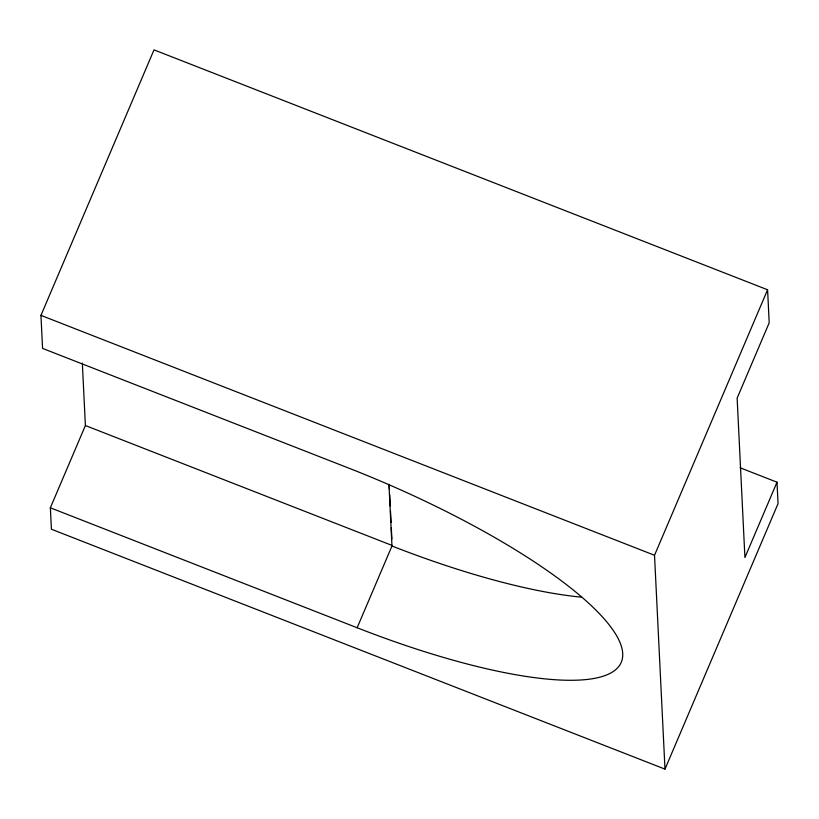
<?xml version="1.0" encoding="UTF-8"?>
<svg xmlns="http://www.w3.org/2000/svg" width="819" height="819" viewBox="0 0 819 819"><rect width="100%" height="100%" fill="white"/><g stroke="black" fill="none" stroke-linecap="round" stroke-linejoin="round"><path stroke-width="1.23" d="M82.34 363.052L85.391 425.532L50.358 507.8L357.145 627.753A291.267 72.318 23.1 0 0 622.696 653.398A291.267 72.318 23.1 0 0 349.355 468.355L42.568 348.403L40.95 315.376L154.013 49.877L767.587 289.772L769.205 322.799L737.131 398.126L744.921 557.524L777.006 482.196L740.069 467.762M357.145 627.753L392.188 545.485L85.391 425.532M50.358 507.8L51.413 529.228L664.987 769.123L654.524 555.272L767.587 289.772M664.987 769.123L778.05 503.624L777.006 482.196M40.95 315.376L654.524 555.272M389.189 484.275L389.445 489.373M389.69 494.471L390.253 505.947M390.499 511.056L391.062 522.532M391.308 527.631L391.871 539.107M388.964 484.797L391.963 546.007A291.267 72.318 23.1 0 0 581.347 597.153"/></g></svg>
